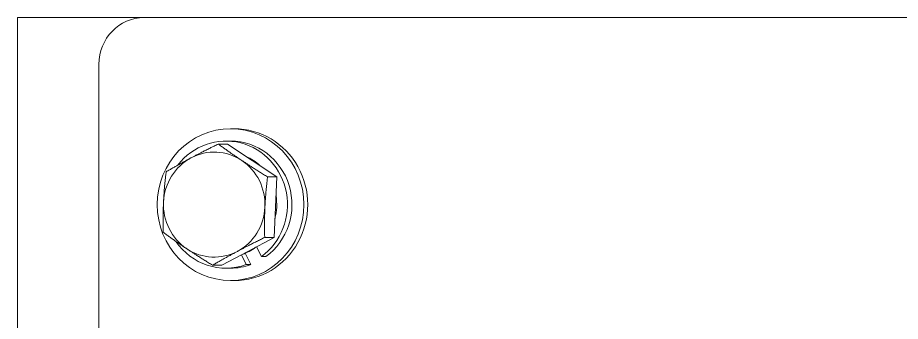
# Model space of a CAD drawing. Header units: inches. Extents: x 15 to 402, y 6 to 258.
# Drawn here: x 212.928 to 217.647, y 106.362 to 107.986 of the extents above; entities that cross this region are included whole.
import ezdxf

# ---------------------------------------------------------------- set-up
doc = ezdxf.new("R2010")
doc.units = ezdxf.units.IN
doc.header["$LTSCALE"] = 12
doc.header["$MEASUREMENT"] = 0
doc.layers.add('Visible (ANSI)', color=7, linetype='Continuous', lineweight=50)

msp = doc.modelspace()

# ---------------------------------------------------------------- linework, layer by layer
at = {"layer": 'Visible (ANSI)', "linetype": 'Continuous', "lineweight": 18}
for p, q in [((213.60346, 107.98586), (212.92755, 107.98586)), ((212.92755, 107.98586), (212.92755, 105.87586)), ((216.8894, 107.98586), (213.60346, 107.98586)), ((216.8894, 107.98586), (217.42523, 107.98586)), ((217.80915, 107.98586), (217.42523, 107.98586)), ((213.36198, 107.73586), (213.36198, 105.73586)), ((214.06572, 107.39186), (214.08642, 107.39186)), ((214.06572, 107.32586), (214.04139, 107.32586)), ((214.05006, 107.30996), (214.00014, 107.30996)), ((214.05006, 107.30996), (214.18183, 107.22214)), ((214.18183, 107.22214), (214.3136, 107.13433)), ((214.3136, 107.13433), (214.26367, 107.13433)), ((214.3136, 107.13433), (214.30603, 106.97229)), ((214.30603, 106.97229), (214.29845, 106.81024)), ((214.29845, 106.81024), (214.15911, 106.73601)), ((214.29845, 106.81024), (214.24853, 106.81024)), ((214.23059, 106.70795), (214.2046, 106.76024)), ((214.15911, 106.73601), (214.01977, 106.66177)), ((214.12386, 106.71723), (214.14985, 106.66494)), ((214.17418, 106.66494), (214.14398, 106.72571)), ((214.25491, 106.70795), (214.23059, 106.70795)), ((214.01977, 106.66177), (213.96985, 106.66177)), ((214.17418, 106.66494), (214.14985, 106.66494)), ((214.06572, 106.64586), (214.04139, 106.64586)), ((214.06572, 106.57986), (214.08642, 106.57986))]:
    msp.add_line(p, q, dxfattribs=at)
for centre, major_axis, start_param, end_param in [((213.60346, 107.73586), (0, 0.25), 0, 1.5707963), ((214.08642, 106.98586), (0, -0.406), 0, 3.1415927), ((214.04139, 106.98586), (0, 0.34), 3.7555301, 7.1821624), ((214.06572, 106.98586), (0, 0.34), 3.7555301, 6.2831853), ((213.9785, 106.98586), (0, 0.281), 5.7112458, 6.7584434), ((213.9785, 106.98586), (0, -0.281), 3.6168507, 4.6640483), ((214.04139, 106.98586), (0, -0.281), 2.408824, 2.7304824), ((213.9785, 106.98586), (0, 0.281), 4.6640483, 5.7112458), ((213.9785, 106.98586), (0, -0.281), 4.6640483, 5.7112458), ((214.04139, 106.98586), (0, -0.281), 1.3037781, 1.7411331), ((213.9785, 106.98586), (0, 0.281), 3.6168507, 4.6640483), ((214.04139, 106.98586), (0, -0.34), 5.3289498, 6.619764), ((214.04139, 106.98586), (0, -0.281), 0.32741, 0.6231062), ((213.9785, 106.98586), (0, -0.281), 5.7112458, 6.7584434), ((214.06572, 106.98586), (0, -0.34), 0, 0.3365787)]:
    msp.add_ellipse(centre, major_axis=major_axis, ratio=0.9659258, start_param=start_param, end_param=end_param, dxfattribs=at)
msp.add_ellipse((214.06572, 106.98586), major_axis=(0, 0.406), ratio=0.9659258, dxfattribs=at)
for points in [[(213.8543, 107.23572), (213.91897, 107.27017), (214.00014, 107.30996)], [(214.00014, 107.30996), (214.06425, 107.2629), (214.12541, 107.22214)], [(213.72146, 107.16149), (213.78963, 107.20127), (213.8543, 107.23572)], [(214.12541, 107.22214), (214.18656, 107.18139), (214.26367, 107.13433)], [(213.70739, 106.99944), (213.7109, 107.07465), (213.72146, 107.16149)], [(214.26367, 107.13433), (214.25312, 107.04749), (214.2496, 106.97229)], [(213.70631, 106.8374), (213.70387, 106.92424), (213.70739, 106.99944)], [(214.2496, 106.97229), (214.24609, 106.89708), (214.24853, 106.81024)], [(213.83158, 106.74958), (213.77043, 106.79034), (213.70631, 106.8374)], [(214.24853, 106.81024), (214.16736, 106.77046), (214.10269, 106.73601)], [(213.96985, 106.66177), (213.89274, 106.70883), (213.83158, 106.74958)], [(214.10269, 106.73601), (214.03802, 106.70155), (213.96985, 106.66177)]]:
    msp.add_rational_spline(points, [1, 1.0379548493, 1], degree=2, dxfattribs=at)

doc.saveas('drawing.dxf')
